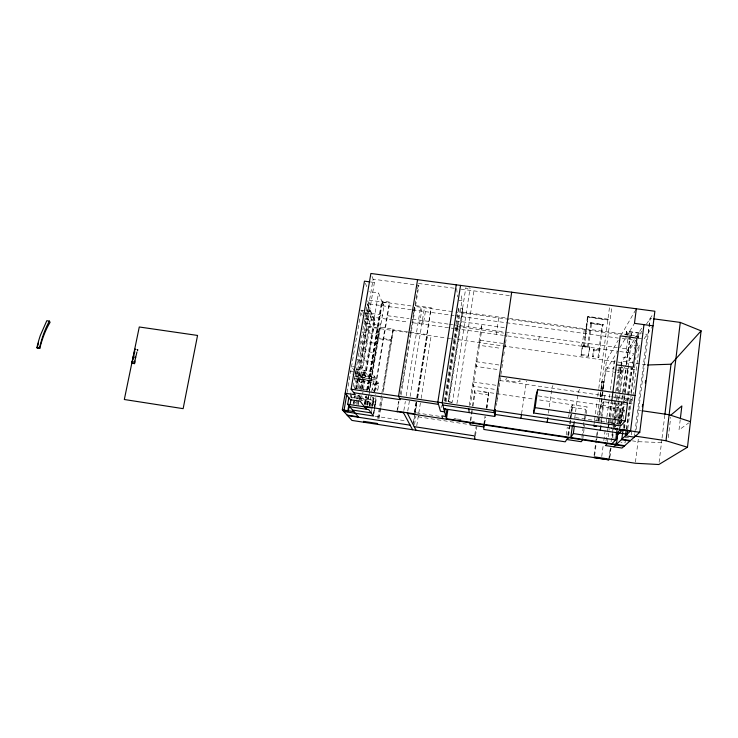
<?xml version="1.0" encoding="UTF-8"?>
<svg xmlns="http://www.w3.org/2000/svg" width="738" height="738" viewBox="0 0 738 738"><rect width="100%" height="100%" fill="white"/><g stroke="black" fill="none" stroke-linecap="round" stroke-linejoin="round"><path stroke-width="0.55" stroke-dasharray="3.69 2.77" d="M590.668 323.456L590.806 322.617L603.204 324.628L603.094 325.163L590.668 323.475L590.797 322.607M488.667 392.496L487.006 408.151M585.096 337.736L587.928 316.87L607.937 320.006L608.047 319.48L607.937 320.006L587.9 316.86M587.863 317.294L587.946 316.879M496.517 334.397L498.602 317.894M593.472 350.033L599.763 350.449M599.754 350.864L599.828 350.495M362.699 310.827L361.113 310.901L362.635 311.602M505.06 344.757L504.718 348.889L505.364 344.508M601.129 389.092A52.832 4.05 -81.7 0 0 601.95 381.841L602.162 381.205L603.749 381.435L602.697 390.125M625.824 334.987L626.645 331.15L641.304 333.142M602.162 381.205L600.428 395.033L602.024 395.264L601.765 396.943L600.169 396.712A52.832 4.05 -81.7 0 0 600.667 392.865M680.233 419.645L679.015 429.913L688.702 422.939M659.099 462.329L661.912 439.128M662.051 437.994L664.8 415.291M668.268 437.652L670.731 417.247M635.436 462.117L638.416 438.326M626.304 428.972L630.353 397.035M630.935 392.468L633.979 368.52M637.89 337.718L638.471 333.161M625.473 439.525L625.049 442.883L620.907 442.256M626.746 429.479L631.165 394.701M631.313 393.566L635.049 364.102M635.63 359.563L635.916 357.293M636.488 352.764L636.922 349.36M637.484 344.95L637.761 342.736M638.324 338.318L638.601 336.113L509.534 318.484M627.798 428.649L631.479 399.664L632.9 398.013M632.78 397.136L631.913 403.954L628.767 403.501M632.918 395.992L639.256 345.956L630.953 344.812L624.551 394.784M631.211 434.866L631.783 430.337M634.311 437.145L634.735 433.713M634.883 432.579L647.217 334.351L641.756 333.604M648.287 332.792L650.077 318.585M636.276 429.396L650.206 318.382L652.429 318.687M617.069 417.45L623.675 366.094M627.724 339.406L626.055 352.395L628.232 349.028L619.689 347.847L634.477 323.345M617.337 423.981L617.623 421.758M617.761 420.642L618.629 413.963L622.125 409.867L624.247 410.18L623.084 419.313M614.699 427.284L617.789 423.87L618.352 419.498M618.49 418.4L620.317 404.175L603.389 401.703L599.966 406.592L598.786 415.577M618.564 424.35L619.145 419.793M619.293 418.649L625.741 368.428M626.322 363.862L629.92 335.845L627.789 335.55M618.905 424.894L622.937 393.511M623.084 392.385L626.128 368.613M626.71 364.083L630.437 334.997M619.403 424.295L619.975 419.839M620.123 418.723L620.695 414.267L624.247 410.18M631.497 336.076L631.783 333.807A2.74 0.6 6.5 0 0 630.473 333.133L628.407 332.838A2.74 0.6 6.5 0 0 626.368 333.115A2.74 0.6 6.5 0 0 627.651 333.862L629.708 334.157A2.74 0.6 6.5 0 0 631.756 333.88M619.496 430.42L619.929 426.998M620.077 425.854L622.125 409.867M619.865 428.335L620.298 424.913M620.446 423.769L624.394 392.939M624.542 391.795L627.614 367.81M621.027 422.634L622.863 408.308L626.885 403.566M623.831 400.466L624.413 395.919M621.507 422.763L623.85 404.489M624.431 399.922L628.665 366.804M623.296 427.92L623.776 424.258M626.691 401.407L631.064 367.137M624.256 427.828L624.837 423.252M627.604 401.546L631.968 367.266M632.558 363.603L632.844 361.389M634.394 349.212L634.671 346.998M624.505 428.695L625.224 422.994M627.983 401.352L632.189 368.317M601.756 456.462L603.232 445.152M603.822 440.623L605.289 429.313M606.175 422.533L606.765 418.012M606.913 416.878L609.865 394.258M610.446 389.738L614.136 361.463M614.92 360.19L613.795 368.825L606.175 367.745M605.981 440.983L607.014 433.031M607.162 431.896L607.605 428.492M608.343 422.809L611.009 402.358M608.896 423.049L611.553 402.57M607.42 442.449L608.011 437.892M608.158 436.748L609.191 428.769M609.929 423.068L610.529 418.511M610.677 417.376L612.595 402.551M611.617 423.621L619.145 365.458M612.531 423.75L616.212 395.245M616.802 390.679L619.902 366.731M608.739 459.885L610.354 447.431M611.082 441.776L612.106 433.852M612.254 432.717L617.069 395.365M617.66 390.836L621.313 362.543L635.732 340.504M621.101 367.183L620.261 373.64L624.643 367.256M621.239 366.113L621.793 361.804M609.717 457.016L610.88 447.984M609.689 458.04L611.009 447.865M613.776 426.352L612.189 437.819L614.44 438.16M613.924 425.217L616.71 403.677M617.291 399.147L621.35 367.681M621.488 366.601L622.189 361.205L647.577 364.987M612.623 438.178L613.204 433.713M614.071 427.007L616.387 409.009L620.317 404.175M614.828 427.588L615.271 424.166M615.418 423.022L615.861 419.599M616.009 418.455L618.213 401.343M618.361 400.199L622.623 367.109M593.97 424.802L594.422 421.38M594.57 420.236L597.134 400.835M597.743 396.269L598.647 389.415M598.795 388.28L609.662 306.104M596.839 420.568L597.448 416.001M597.595 414.867L611.894 306.399M598.048 421.186L598.638 416.693M594.053 455.291L595.557 443.87M595.704 442.726L597.208 431.306M598.564 421.02L602.429 392.182M602.466 391.315L606.525 360.467L618.223 340.19M594.607 455.724L596.535 441.029M596.691 439.894L597.134 436.509M597.282 435.374L598.02 429.728M599.062 421.813L603.223 390.171M603.37 389.037L605.75 370.956L617.651 351.233L504.469 335.504M600.815 421.352L601.387 416.979M601.525 415.891L603.389 401.703M601.138 423.538L601.719 419.101M601.867 417.985L604.782 395.78L606.507 393.262M581.876 437.247L583.223 427.182M583.371 426.057L585.612 409.286L587.061 406.961L572.845 404.867L571.599 407.219L569.782 420.614M592.568 356.722L593.518 349.627L594.007 349.6L593.463 356.851L592.568 356.749L593.463 356.851M582.817 438.723L583.417 434.184M583.573 433.049L584.634 425.116M585.538 418.308L586 414.904M586.147 413.769L587.061 406.961M597.955 357.478L602.319 324.628L602.817 324.591L598.85 357.607L597.955 357.478L598.813 357.552M583.49 346.242L587.54 316.381L588.02 316.344L584.385 346.371L583.5 346.27L584.385 346.371M574.708 418.215L578.269 391.933L579.607 389.369M587.531 346.805L590.778 322.94L591.627 323.179L588.426 346.934L587.54 346.832L588.426 346.934M588.214 356.371L589.819 346.648L582.651 345.652L582.273 346.537L581.074 355.365L588.214 356.371L589.819 346.648M566.194 435.023L567.273 427.071M568.666 416.859L568.97 414.59M569.127 413.446L569.598 410.042L572.347 404.793L538.38 399.802M567.808 435.116L568.869 427.302M568.186 435.355L569.57 425.171M569.727 424.036L572.347 404.793M568.684 435.429L570.077 425.245M570.225 424.11L572.845 404.867M584.293 329.609L582.522 342.7L581.055 346.14M581.074 355.365L582.651 345.652M600.169 396.712L600.584 393.871M548.454 413.142L551.941 388.114L552.891 385.494M521.572 413.778L526.517 380.993M497.163 398.741L497.486 396.509M498.15 392.035L498.814 387.561M496.37 405.393L496.692 403.188M496.858 402.081L497.67 396.564M497.836 395.457L498.648 389.941M499.137 386.629L499.792 382.219M499.958 381.122L500.77 375.614M500.936 374.507L501.582 370.107M501.914 367.875L502.578 363.4M502.735 362.284L503.067 360.052M503.731 355.587L504.386 351.122M505.53 343.41L506.342 337.93M506.499 336.832L506.988 333.539M474.783 434.839L475.909 427.33M475.438 435.927L476.969 425.725M483.741 424.876L485.069 415.937M486.333 408.132L488.574 392.487M484.359 423.63L485.346 417.025M486.656 408.206L488.63 394.996L474.986 392.985L474.82 390.457L533.851 399.138M484.663 423.843L485.659 417.118M469.285 405.522L481.61 324.452L481.72 330.034L470.346 404.904M470.263 420.549L471.776 410.522M472.458 406.066L474.82 390.457M470.826 420.457L472.32 410.568M472.984 406.177L474.986 392.985M456.942 403.631L474.23 289.056M445.032 400.9L456.628 326.556L456.352 324.296M445.291 401.776L459.211 312.506L458.713 307.866L462.661 308.41L463.003 312.128L449.091 401.703M446.222 401.666L461.951 300.652L461.287 293.309M450.355 402.256L448.114 401.601L465.798 287.82A2.168 0.535 8.3 0 0 469.045 288.724A2.168 0.535 8.3 0 0 468.981 287.774M448.16 401.703L462.661 308.41M450.918 402.33L452.459 402.247L470.078 288.392M441.029 407.856L441.389 405.586M444.156 401.103L458.713 307.866M414.313 412.68L415.937 402.533M416.666 398.022L431.14 307.774L414.258 305.467M414.747 412.099L416.389 401.906M417.118 397.376L431.14 307.774M413.428 422.45L414.876 413.446M415.051 412.321L416.684 402.182M417.404 397.681L427.514 334.618L393.271 329.812L382.921 392.201M413.308 425.153L414.765 416.057M414.94 414.922L416.952 402.413M417.68 397.865L427.496 334.545M414.544 424.534L415.9 416.038M416.758 425.789L420.402 402.966M421.13 398.419L431.13 335.836M403.87 410.457L405.337 401.407M406.26 395.752L420.614 307.229L421.592 311.122L419.553 323.696M407.763 411.048L409.415 400.863M410.144 396.334L424.451 307.755M425.374 311.639L423.344 324.222L422.394 320.523M396.998 411.214L398.668 400.983M397.69 409.516L398.981 401.61M413.298 313.834L413.649 311.704M413.815 310.643L414.516 306.399L454.746 311.897M400.43 394.046L401.721 386.149M401.906 385.024L402.644 380.504M402.828 379.378L403.557 374.867M403.741 373.732L404.479 369.221M404.664 368.096L405.402 363.576M405.586 362.45L410.005 335.366M410.19 334.24L410.928 329.729M411.112 328.594L411.841 324.083M412.025 322.958L412.763 318.438M412.948 317.312L417.367 290.228M417.551 289.102L418.289 284.582M401.011 395.153L418.916 285.311L373.124 279.185L354.544 388.179M377.653 418.354L390.725 339.646L376.998 337.7L368.124 390.43M378.603 418.261L381.795 399M378.945 418.732L380.633 408.557M380.817 407.431L382.321 398.382M383.446 391.601L393.271 329.812M367.893 404.811L368.769 399.562L370.494 399.821A5.664 0.756 9.6 0 1 375.541 401.214L374.517 408.806M369.194 406.094L370.255 399.784L358.871 398.068L360.338 400.033L371.177 401.666A6.31 0.839 9.6 0 0 375.734 401.481L374.369 408.594M369.249 406.287L370.919 396.324M371.712 391.546L374.323 376.02L355.467 373.253L360.707 381.076L378.825 383.751L377.662 390.697M370.421 406.195L371.177 401.666M371.878 406.251L373.391 397.192M374.341 391.527L389.304 302.063L381.675 301.021L378.511 292.94L368.908 291.639M371.113 412.874L371.684 409.47M371.869 408.382L373.742 397.155M374.683 391.546L376.62 379.969L358.142 377.238L356.177 388.778M372.469 405.706L373.788 397.828M374.922 391.085L389.646 302.995L389.304 302.063M373.493 413.834L374.194 409.636M374.341 409.858L373.64 414.036A6.319 0.766 9.6 0 1 373.659 414.23M373.437 416.02L376.565 397.302M626.359 334.582L626.645 331.15M357.801 404.369L359.388 395.033M360.347 389.369L363.419 371.26L364.821 373.52L362.173 389.184M358.078 405.808L358.65 402.45M358.834 401.324L359.978 394.618M361.113 387.92L364.12 370.135M360.467 399.258L361.039 395.9M360.568 398.972L361.14 395.586M362.284 388.815L378.511 292.94M361.555 400.291L362.958 391.961M411.334 309.711L367.339 303.678L375.005 320.716L363.151 390.854L354.563 378.493L371.362 380.974L369.314 377.644M364.332 403.954L365.661 396.029M366.62 390.374L381.675 301.021M364.821 404.304L366.085 396.813L368.188 399.821L351.362 397.284L352.515 398.76M367.164 390.42L380.467 311.445L382.293 315.882M364.784 404.562L366.306 395.55M367.256 389.913L382.063 301.999L389.646 302.995M365.356 403.501L366.491 396.767M367.625 390.024L382.441 302.054M365.67 405.014L366.998 397.164M366.731 404.848L368.059 396.943M369.203 390.153L379.664 327.903L367.469 326.196L356.906 388.299M367.109 405.356L379.664 327.903M367.312 405.079L368.723 396.675M368.899 395.623L369.424 392.478M350.19 396.481L351.113 391.629M350.827 397.505L351.205 395.254M351.251 397.902L351.629 395.697M355.984 370.181L352.967 387.874L361.934 389.212M364.627 382.09L356.168 369.138L357.579 360.845M366.103 373.354L357.755 359.812L360.227 345.356M360.402 344.323L361.98 335.07M367.441 341.399L362.506 331.989L367.339 303.678M353.151 403.317L353.502 401.26M354.028 398.169L354.378 396.112M355.43 389.941L369.231 308.871M353.511 404.452L355.061 395.347M356.472 387.967L374.415 282.497L371.629 275.375M354.212 404.101L354.978 399.59M355.172 398.455L355.559 396.205M356.426 400.024L355.91 403.059L354.231 400.937M356.602 399.018L357.46 393.963L361.666 399.645M358.428 388.289L371.177 313.189M356.74 404.461L357.487 400.07M357.672 398.972L358.419 394.581M359.351 389.092L360.467 382.515L355.209 374.747L374.065 377.524L378.585 385.199L360.467 382.515M347.072 392.607L361.113 310.901M593.49 349.923L593.592 349.175L593.453 350.033M538.546 340.236L539.349 336.722M137.111 351.343L137.674 349.314L138.034 349.941A49.317 16.328 -81 0 0 137.702 351.02M602.715 389.323A52.85 4.124 -81.7 0 0 603.536 382.072L603.749 381.435M603.214 324.296L603.084 325.144M599.837 350.08L593.583 349.157M608.038 319.194L587.992 316.436M635.778 309.739L621.396 334.674L455.863 312.045M628.739 348.235L635.575 337.644M636.156 336.749L642.143 327.469M636.313 339.618L642.226 330.578M646.451 324.12L653.121 313.918M625.252 366.371L633.518 354.323M637.503 348.511L640.483 344.176M644.154 338.816L652.475 326.694M448.114 401.601L452.459 402.247M631.857 369.138L632.798 367.847M623.536 402.736L627.042 398.483L634.569 399.581M591.627 323.179L590.76 323.032M588.398 316.528L587.54 316.408M594.385 349.766L593.555 349.674M661.497 442.532L637.992 441.702L632.383 440.863M418.474 283.457L454.405 288.254M460.899 289.121L510.226 295.707M371.094 282.054L374.415 282.497M458.907 300.237L461.951 300.652M590.732 323.059L603.214 324.748L602.319 324.655M629.302 331.916L640.658 333.456M628.905 332.875L629.929 333.013M628.02 333.936L629.449 334.13M463.003 312.128L508.399 318.327M411.121 305.929L367.256 299.932L369.018 303.908L366.887 316.381L408.474 322.155M635.003 336.537L638.056 336.952M638.222 338.115L641.608 338.576M622.263 338.53L635.519 340.347M412.468 309.868L453.898 315.55M455.042 315.707L505.244 322.598M506.388 322.755L618.195 338.096M455.936 320.91L504.331 327.589M360.633 310.126L365.19 310.753M366.325 310.91L370.873 311.537M365.116 312.626L380.301 314.729L381.86 318.456M387.524 315.698L409.036 318.668M412.431 319.139L448.27 324.111M449.387 324.259L452.735 324.729M453.852 324.877L504.534 331.897M505.659 332.054L617.438 347.533M367.33 313.807L365.651 313.576L370.448 323.696M456.628 326.556L503.694 333.078M412.902 322.774L454.322 328.53M455.429 328.687L503.334 335.338M619.754 351.519L634.071 353.511M582.273 346.537L589.404 347.533M364.729 318.539L374.646 319.923L365.716 372.718L355.734 371.251M375.005 320.716L364.028 319.185L367.838 326.952L407.219 332.478M622.918 357.266L630.75 358.354M503.141 343.438L479.23 340.089L479.396 345.329L501.416 348.428M581.452 354.517L588.629 355.522M408.354 332.635L445.936 337.912M447.08 338.078L450.494 338.558M451.628 338.714L621.313 362.543M618.536 367.266L637.042 369.876M362.506 331.989L379.194 334.342L377.303 330.218M614.837 369.775L622.199 370.817M605.75 370.956L616.396 372.469M617.466 372.616L620.658 373.068M498.888 364.978L475.945 361.694L476.195 366.454L499.377 369.784M601.95 381.841L603.536 382.072M357.755 359.812L374.507 362.238L372.524 358.594M499.847 380.55L610.344 396.592M611.451 396.758L631.479 399.664M600.225 396.546L601.811 396.776M495.881 385.254L472.874 381.906L473.187 386.205L495.327 389.452M621.627 403.704L627.807 404.608M638.674 410.273L640.925 410.596M356.168 369.138L372.93 371.592L370.919 368.105M538.242 395.909L622.863 408.308M599.966 406.592L616.387 409.009M354.102 371.998L350.698 371.5L352.552 374.194M355.236 372.173L362.054 373.17M483.289 391.878L486.462 392.348M618.629 413.963L620.695 414.267M571.599 407.219L585.612 409.286M354.895 376.149L364.886 377.625M357.893 378.705L376.371 381.435M136.336 349.692L138.034 349.941M575.492 417.588L608.73 422.523M609.865 422.699L617.789 423.87M363.05 389.378L368.659 390.217M624.985 437.247L630.363 438.058M416.416 412.846L441.444 416.638M453.962 418.529L456.241 418.87M457.375 419.046L461.923 419.728M472.163 421.278L474.442 421.629M418.197 416.813L469.054 424.525M374.932 416.149L406.241 420.928M369.876 402.524L372.275 405.937M354.627 371.085L351.556 366.491L362.902 368.151L372.063 314.176L360.799 312.608L362.21 315.495M371.657 396.343L373.428 399.009M367.699 387.219L369.775 390.384L383.963 305.956L382.053 301.076M372.21 388.622L374.553 392.312M373.16 382.948L377.708 390.411M374.323 376.02L378.825 383.751M364.415 359.212L359.341 350.504L376.076 352.912L374.12 349.102M367.192 363.972L367.579 364.637M365.928 350.292L360.928 341.233L377.635 343.613L375.716 339.646M368.668 355.255L369.046 355.937M370.144 346.556L370.513 347.275M368.945 332.534L364.083 322.764L380.743 325.098L378.889 320.818M371.611 337.884L371.98 338.622M373.068 329.231L373.437 330.006M376.998 337.7L377.755 339.286M367.21 304.407L374.886 321.408M365.347 283.254L367.127 287.451M390.725 339.646L391.38 341.224M382.063 301.999L383.585 305.91M457.209 325.347L457.643 328.991M456.656 288.558L457.551 296.953M630.805 338.594A2.74 0.59 6.5 0 1 627.715 338.521M626.516 338.235A2.74 0.59 6.5 0 1 625.861 337.58M519.34 380.338A7.961 1.356 8.3 0 1 516.757 381.767A7.961 1.356 8.3 0 1 506.259 379.996A7.961 1.356 8.3 0 1 506.923 378.253M602.411 391.832A52.85 4.124 -81.7 0 1 601.765 396.943M375.863 397.524A6.817 0.839 -81.5 0 1 374.267 406.85M373.336 405.088A6.817 0.839 -81.5 0 1 374.277 398.326M375.541 394.562A6.817 0.839 -81.5 0 1 375.743 394.673M392.948 328.991L391.057 340.439L377.376 338.493L379.295 327.072L392.948 328.991M361.749 376.749A6.854 1.061 9.6 0 0 372.948 378.059A6.854 1.061 9.6 0 0 364.397 375.384A6.854 1.061 9.6 0 0 361.749 376.749"/><path stroke-width="1.11" d="M443.806 408.787L494.737 416.435L495.429 409.424M609.422 459.276L635.298 463.243L658.831 464.525L687.465 447.237L701.1 330.873L680.27 322.414L653.545 318.834M680.371 418.501L681.857 405.937L670.999 414.987M664.938 414.156L670.999 364.221L701.1 330.873M687.465 447.237L665.999 440.734L680.27 322.414M642.364 406.73L642.641 404.47M645.326 383.04L645.602 380.78M607.273 443.584L605.391 445.531L622.033 448.058L639.763 432.293L654.874 311.242L370.882 273.475L351.094 389.184L355.31 394.765L345.2 393.253L350.439 399.756L360.181 401.223L363.945 406.214L403.501 412.717M626.156 430.106L625.427 435.807L634.311 437.145M627.66 429.765L627.097 434.221L494.847 414.405L495.336 411.048M643.979 324.628L630.547 430.918L613.905 446.822M611.903 443.759L615.723 439.959L617.236 428.16M615.926 444.894L616.221 442.615M616.654 439.193L616.95 436.905M616.405 444.442L617.761 433.824M636.34 308.779L634.477 323.345L653.056 325.855M623.149 429.046L621.848 439.239L630.492 440.54M625.243 421.011L627.558 402.782L537.67 389.692L535.991 395.577L533.519 412.976L620.603 425.937L625.243 421.011L535.124 407.662L533.519 412.976M608.306 427.597L608.749 424.184M611.701 401.435L620.224 335.845L636.959 338.142L633.269 367.201L616.461 364.84M600.271 430.199L600.852 425.761M572.439 425.337L570.778 437.533L573.334 433.566L574.256 426.721M573.629 426.204L574.247 421.638M547.181 422.247L547.817 417.699M535.124 407.662L537.67 389.692M520.917 418.308L521.406 414.913M511.683 292.193L494.054 412.68L494.386 410.42M494.737 416.435L495.06 414.221M445.162 408.474L444.627 411.878L440.503 411.26L437.837 402.136L456.259 284.822M446.924 409.664L445.863 416.49L441.85 415.891L442.662 418.649M447.865 409.636L446.453 418.704L624.689 445.697M460.558 285.394L442.2 402.791L446.601 419.249M417.57 279.684L398.529 396.269L400.273 399.682L353.77 392.717M358.677 417.302L347.69 404.286L348.853 397.468M347.672 411.739L348.825 405.042M348.354 410.928L349.323 405.273M350.107 404.627L351.002 399.387M608.785 459.848L593.786 457.542L594.459 456.85L609.542 459.165L608.785 459.848L351.943 420.429L342.34 409.848L364.452 281.16L369.987 281.907M346.694 394.83L343.834 411.5L373.437 416.02L368.686 409.599L349.747 406.73M134.768 350.218L131.954 363.253L134.51 363.631L134.879 360.993M135.386 358.539L136.908 352.127M567.882 437.616L565.262 441.831L483.824 429.451L483.741 424.876M568.38 437.699L567.199 439.58L581.276 441.721L582.66 439.857M611.645 428.215L611.313 428.289M615.308 428.76L614.717 428.769L615.593 428.861M620.003 429.581L620.603 429.627L619.717 429.498M623.564 429.986L623.075 429.959L630.335 431.13M619.717 429.479L620.344 429.507M615.51 428.879L614.966 428.833M647.577 364.987L670.999 364.221M499.285 375.91L635.021 395.531M49.4 321.095L46.808 320.716L40.359 335.366A54.225 22.546 -80.7 0 0 36.9 347.644L39.769 348.437A53.247 22.029 -80.6 0 1 50.101 322.321L49.4 321.095A54.243 22.435 -80.7 0 0 39.529 348.041L39.769 348.437M642.06 410.762L669.135 414.728L690.464 421.666M372.1 407.957L364.406 406.822L366.601 409.286L364.461 406.444M351.094 389.184L639.763 432.293M133.098 356.934L135.654 357.321L134.676 362.072L132.12 361.685M399.692 398.566L438.483 404.369M442.8 405.014L494.93 412.81M635.427 436.149L665.999 440.734M36.9 347.644L39.529 348.041M131.853 363.087L134.417 363.474M621.387 439.682L629.994 440.983M573.334 433.566L615.723 439.959M347.69 404.286L364.784 406.878M407.404 413.308L624.182 446.149M352.552 410.051L371.113 412.874M342.34 409.848L353.871 411.61M347.1 415.097L358.262 416.804M347.561 415.595L410.134 425.171M414.202 426.656L474.617 435.909L474.921 439.322M364.258 422.32L363.447 421.343L377.275 423.464L377.994 424.433M135.119 348.936L135.488 349.563M397.321 411.776L396.998 411.214L414.129 413.815L414.387 414.369M403.206 412.155L412.57 429.747M407.118 412.754L416.048 430.272M469.921 422.782L470.152 424.857L483.87 426.933L483.824 424.885M468.768 408.898L469.184 412.597M37.14 348.041A53.228 22.149 -80.6 0 1 38.487 343.078M131.954 363.253A49.298 16.43 -80.9 0 1 132.462 360.873M132.72 359.701A49.298 16.43 -80.9 0 1 132.997 358.53M133.578 356.223A49.298 16.43 -80.9 0 1 133.873 355.089M134.501 352.838A49.298 16.43 -80.9 0 1 134.823 351.731M134.51 363.631A49.317 16.328 -81 0 1 134.759 362.441M347.672 411.131L344.028 410.522L347.672 411.131M197.553 335.439L183.144 408.658L124.325 399.507L139.279 326.989L197.553 335.439M619.496 430.42L616.045 433.999L618.121 434.313L621.627 430.743L619.496 430.42M593.887 425.909L596.092 426.278L593.887 425.909"/></g></svg>
